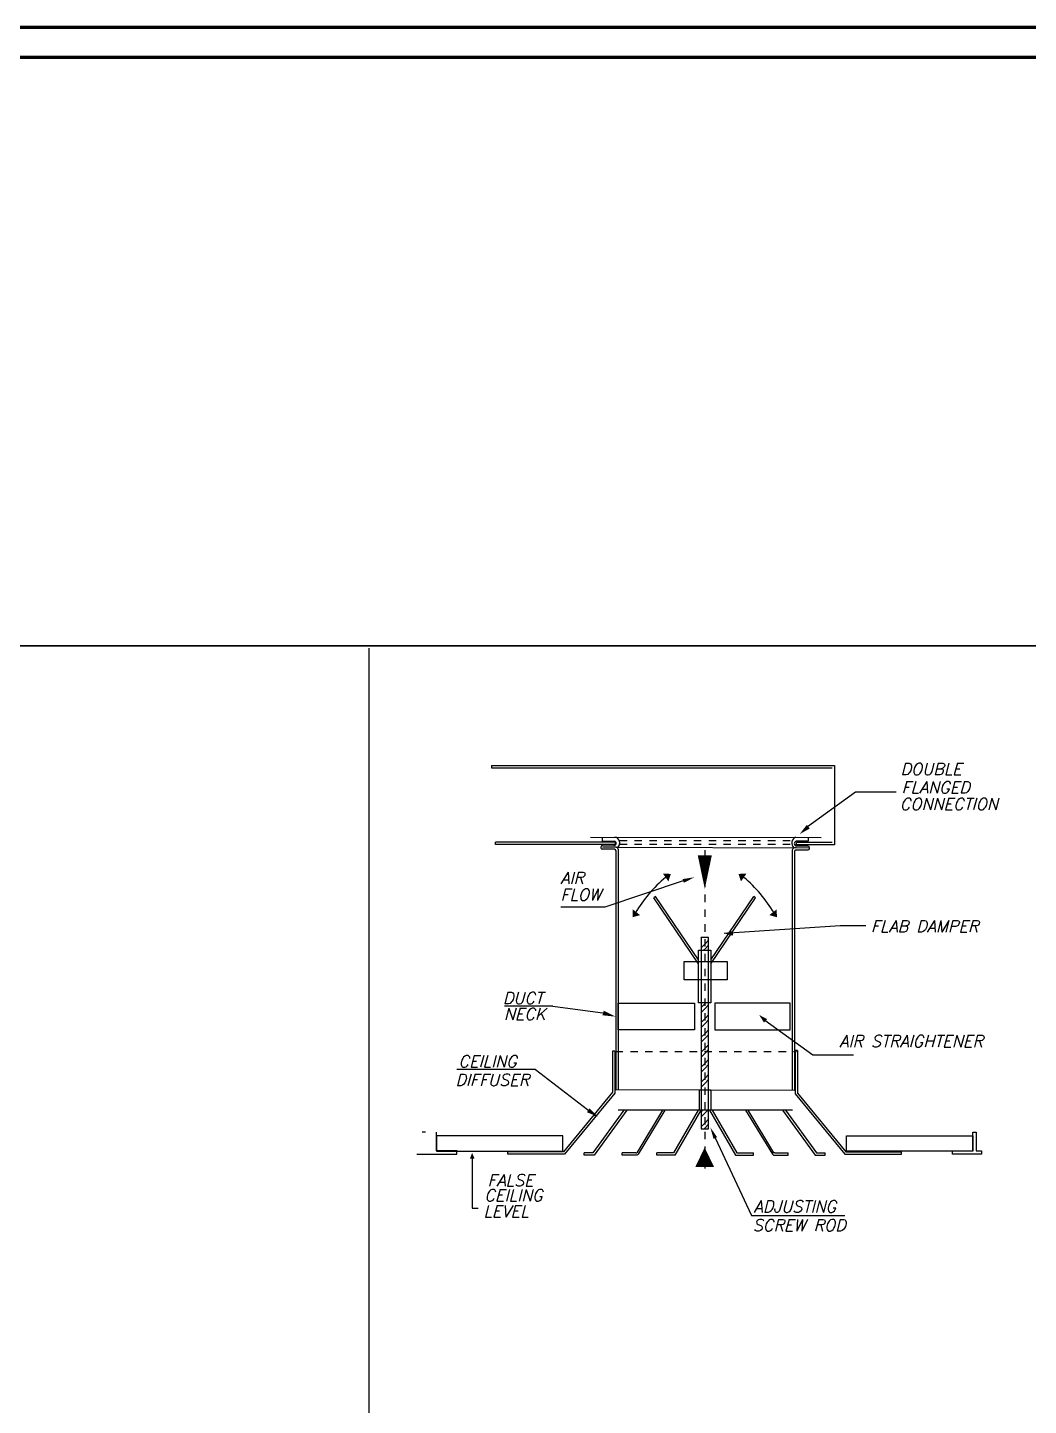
# Model space of a CAD drawing. Extents: x 594 to 813, y 174 to 240.
# Drawn here: x 607.69 to 621.2, y 221.91 to 240.49 of the extents above; entities that cross this region are included whole.
import ezdxf

# ---------------------------------------------------------------- set-up
doc = ezdxf.new("R2010")
doc.units = 0
doc.header["$MEASUREMENT"] = 0
doc.linetypes.add('CENTER', pattern=[50.8, 31.75, -6.35, 6.35, -6.35])
doc.linetypes.add('DASHED', pattern=[19.05, 12.7, -6.35])
doc.layers.get('0').update_dxf_attribs({"linetype": 'CONTINUOUS', "lineweight": 30})
for name, color, linetype, lineweight in [('AC.REF(S). PIPING', 3, 'CONTINUOUS', 30), ('UG-BORDER', 20, 'CONTINUOUS', 80), ('Wall', 5, 'CONTINUOUS', 30)]:
    doc.layers.add(name, color=color, linetype=linetype, lineweight=lineweight)
doc.styles.add('ROMANC', font='italict.shx')

# ---------------------------------------------------------------- blocks, each defined once
blk = doc.blocks.new('*X224')
at = {"color": 0}
for p, q in [((7.46, 3.536), (7.466, 3.541)), ((7.46, 3.324), (7.538, 3.401)), ((7.514, 3.272), (7.538, 3.295)), ((7.538, 3.401), (7.621, 3.485)), ((7.538, 3.295), (7.621, 3.378)), ((7.46, 2.051), (7.538, 2.128)), ((7.538, 2.128), (7.556, 2.146)), ((7.538, 2.022), (7.621, 2.106)), ((7.46, 1.945), (7.538, 2.022)), ((7.46, 1.733), (7.538, 1.81)), ((7.538, 1.81), (7.621, 1.894)), ((7.538, 1.704), (7.621, 1.787)), ((7.46, 1.627), (7.538, 1.704)), ((7.46, 1.415), (7.538, 1.492)), ((7.538, 1.492), (7.621, 1.575)), ((7.538, 1.386), (7.621, 1.469)), ((7.46, 1.309), (7.538, 1.386)), ((7.538, 1.174), (7.621, 1.257)), ((7.46, 1.096), (7.538, 1.174)), ((7.46, 0.99), (7.538, 1.068)), ((7.538, 1.068), (7.621, 1.151)), ((7.538, 0.856), (7.621, 0.939)), ((7.46, 0.778), (7.538, 0.856)), ((7.46, 0.672), (7.538, 0.749)), ((7.538, 0.749), (7.621, 0.833)), ((7.538, 0.537), (7.621, 0.621)), ((7.46, 0.46), (7.538, 0.537)), ((7.46, 0.354), (7.538, 0.431)), ((7.538, 0.431), (7.621, 0.515)), ((7.612, 0.293), (7.621, 0.303)), ((7.46, -0.176), (7.495, -0.141)), ((7.46, -0.282), (7.538, -0.205)), ((7.538, -0.205), (7.602, -0.141)), ((7.46, -0.495), (7.538, -0.417)), ((7.522, -0.539), (7.538, -0.523)), ((7.538, -0.417), (7.621, -0.334)), ((7.538, -0.523), (7.621, -0.44))]:
    blk.add_line(p, q, dxfattribs=at)
blk = doc.blocks.new('A$C5DD3573E')
at = {"color": 7}
blk.add_line((-43998.318, -27.438), (-43998.318, -36662.196), dxfattribs=at)
at = {"color": 5}
for p, q in [((-42629.505, -1335.947), (-38807.104, -1335.947)), ((-42629.505, -1362.083), (-38833.24, -1362.083)), ((-38807.104, -1335.947), (-38807.104, -2218.829)), ((-41526.539, -2133.037), (-38954.043, -2136.278)), ((-41394.143, -2133.204), (-41394.143, -2180.008)), ((-39098.418, -2136.097), (-39098.418, -2180.008)), ((-41248.76, -2188.207), (-42584.02, -2188.207)), ((-41248.76, -2214.343), (-42584.02, -2214.343)), ((-41258.839, -2268.409), (-41395.018, -2268.409)), ((-41394.194, -2180.008), (-41261.061, -2180.008)), ((-41240.928, -2247.48), (-41391.528, -2247.48)), ((-41262.044, -2224.19), (-41387.127, -2224.19)), ((-41242.627, -2283.13), (-41242.627, -4946.61)), ((-41240.928, -2247.48), (-39088.338, -2252.597)), ((-41216.491, -2269.75), (-41216.491, -4946.733)), ((-39276.714, -2278.602), (-39276.714, -4955.923)), ((-39250.578, -2293.928), (-39250.578, -4956.047)), ((-39233.722, -2276.01), (-39097.542, -2276.01)), ((-39098.367, -2180.008), (-39231.499, -2180.008)), ((-39230.516, -2231.791), (-39105.433, -2231.791)), ((-38833.24, -2192.693), (-39230.49, -2192.693)), ((-38807.104, -2218.829), (-39230.49, -2218.829)), ((-41242.627, -4946.61), (-39250.578, -4956.047)), ((-43364.992, -5421.187), (-43401.502, -5421.187)), ((-43243.081, -5632.421), (-43243.081, -5421.187)), ((-37262.79, -5421.187), (-37226.28, -5421.187)), ((-37262.79, -5632.421), (-37262.79, -5421.187)), ((-37226.28, -5421.187), (-37226.28, -5632.421)), ((-43462.993, -5668.907), (-43014.41, -5668.907)), ((-43014.41, -5668.907), (-43014.41, -5632.421)), ((-37491.461, -5668.907), (-37491.461, -5632.421)), ((-37164.789, -5668.907), (-37491.461, -5668.907)), ((-37226.28, -5632.421), (-37164.789, -5632.421)), ((-37164.789, -5632.421), (-37164.789, -5668.907))]:
    blk.add_line(p, q, dxfattribs=at)
for p, q in [((-42629.505, -1335.947), (-42629.505, -1362.083)), ((-42584.02, -2214.343), (-42584.02, -2188.207)), ((-41248.76, -2214.343), (-41248.76, -2188.207)), ((-39230.49, -2219.811), (-39230.49, -2193.675)), ((-40491.608, -2622.453), (-41365.478, -2913.546)), ((-41365.478, -2913.546), (-41856.484, -2913.546)), ((-40799.308, -2796.203), (-40820.936, -2810.876)), ((-39684.935, -2810.876), (-39706.564, -2796.203)), ((-41947.236, -4019.431), (-42482.908, -4019.431)), ((-41255.058, -4520.852), (-41281.194, -4520.852)), ((-41255.058, -4520.852), (-41255.058, -4987.389)), ((-39243.928, -4513.396), (-39243.928, -4995.754)), ((-39217.792, -4513.396), (-39243.928, -4513.396)), ((-42140.546, -4723.967), (-43017.54, -4723.967)), ((-41255.058, -4987.389), (-41263.271, -4997.366)), ((-40134.412, -5487.782), (-39731.658, -6352.059)), ((-43012.489, -5632.421), (-43243.081, -5632.421)), ((-41828.323, -5642.704), (-42447.567, -5642.704)), ((-42447.567, -5668.84), (-42447.567, -5642.704)), ((-38677.549, -5642.704), (-38058.305, -5642.704)), ((-38058.305, -5668.84), (-38058.305, -5642.704)), ((-37493.383, -5632.421), (-37262.79, -5632.421)), ((-39731.658, -6352.059), (-38690.422, -6352.059))]:
    blk.add_line(p, q)
at = {"color": 2}
for p, q in [((-38572.19, -1634.131), (-39106.634, -2020.489)), ((-38117.344, -1634.131), (-38572.19, -1634.131)), ((-38740.574, -3121.717), (-40034.193, -3208.564)), ((-38456.295, -3121.717), (-38740.574, -3121.717)), ((-41947.236, -4019.431), (-41363.787, -4097.172)), ((-39047.594, -4564.878), (-39582.038, -4178.52)), ((-41281.194, -4520.852), (-41281.194, -4978.016)), ((-39217.792, -4513.396), (-39217.792, -4986.381)), ((-38592.749, -4564.878), (-39047.594, -4564.878)), ((-42140.546, -4723.967), (-41462.129, -5243.392)), ((-41281.194, -4978.016), (-41828.323, -5642.704)), ((-41289.407, -5029.118), (-41815.985, -5668.84)), ((-41255.058, -4987.389), (-41289.407, -5029.118)), ((-39243.928, -4995.754), (-38689.887, -5668.84)), ((-39217.792, -4986.381), (-38677.549, -5642.704)), ((-41153.652, -5178.506), (-41499.05, -5654.067)), ((-41121.35, -5178.506), (-41485.731, -5680.203)), ((-40722.136, -5178.506), (-41010.786, -5654.067)), ((-40698.46, -5178.506), (-40996.076, -5668.84)), ((-40324.91, -5178.506), (-40601.586, -5654.067)), ((-40294.673, -5178.506), (-40586.554, -5680.203)), ((-40199.828, -5178.506), (-39907.946, -5680.203)), ((-40169.59, -5178.506), (-39892.914, -5654.067)), ((-39796.04, -5178.506), (-39498.424, -5668.84)), ((-39772.364, -5178.506), (-39483.714, -5654.067)), ((-39384.522, -5178.506), (-39020.141, -5680.203)), ((-39352.22, -5178.506), (-39006.821, -5654.067)), ((-41815.985, -5668.84), (-42447.567, -5668.84)), ((-41499.05, -5654.067), (-41594.731, -5654.067)), ((-41594.731, -5680.203), (-41594.731, -5654.067)), ((-41485.731, -5680.203), (-41594.731, -5680.203)), ((-41022.157, -5654.067), (-41173.998, -5654.067)), ((-41173.998, -5680.203), (-41173.998, -5654.067)), ((-41007.447, -5680.203), (-41173.998, -5680.203)), ((-41022.157, -5654.067), (-41010.784, -5654.067)), ((-40996.076, -5668.84), (-41006.358, -5680)), ((-40601.586, -5654.067), (-40787.38, -5654.067)), ((-40787.38, -5680.203), (-40787.38, -5654.067)), ((-40586.554, -5680.203), (-40787.38, -5680.203)), ((-39907.946, -5680.203), (-39707.121, -5680.203)), ((-39892.914, -5654.067), (-39707.121, -5654.067)), ((-39707.121, -5680.203), (-39707.121, -5654.067)), ((-39487.053, -5680.203), (-39498.424, -5668.84)), ((-39487.053, -5680.203), (-39320.502, -5680.203)), ((-39472.343, -5654.067), (-39483.714, -5654.067)), ((-39472.343, -5654.067), (-39320.502, -5654.067)), ((-39320.502, -5680.203), (-39320.502, -5654.067)), ((-39020.141, -5680.203), (-38911.141, -5680.203)), ((-39006.821, -5654.067), (-38911.141, -5654.067)), ((-38911.141, -5680.203), (-38911.141, -5654.067)), ((-38689.887, -5668.84), (-38058.305, -5668.84)), ((-42845.557, -5701.226), (-42845.557, -6269.399)), ((-42845.557, -6269.399), (-42777.33, -6269.399))]:
    blk.add_line(p, q, dxfattribs=at)
at = {"color": 2, "linetype": 'CENTER'}
for p, q in [((-41200.075, -2171.973), (-39292.182, -2171.973)), ((-41200.075, -2211.901), (-39292.182, -2211.901)), ((-40252.936, -2278.602), (-40252.936, -5826.224))]:
    blk.add_line(p, q, dxfattribs=at)
at = {"color": 3}
for p, q in [((-40321.163, -3547.545), (-40820.936, -2810.876)), ((-40321.163, -3500.991), (-40799.308, -2796.203)), ((-40184.709, -3500.991), (-39706.564, -2796.203)), ((-40184.709, -3547.545), (-39684.935, -2810.876)), ((-40293.36, -3253.467), (-40293.36, -5386.545)), ((-40209.324, -3253.467), (-40293.36, -3253.467)), ((-40209.324, -5386.545), (-40209.324, -3253.467)), ((-41218.158, -5172.598), (-39273.321, -5172.598)), ((-40293.36, -5386.545), (-40209.324, -5386.545))]:
    blk.add_line(p, q, dxfattribs=at)
at = {"color": 3, "linetype": 'DASHED'}
blk.add_line((-41246.97, -4524.756), (-39230.103, -4524.756), dxfattribs=at)
at = {"color": 2}
for points in [[(-39098.174, -2017.257, 52.272, 0, 0), (-39193.256, -2100.744, 52.272, 0, 0)], [(-39938.647, -3205.355, 52.272, 0, 0), (-40036.167, -3207.575, 52.272, 0, 0)], [(-41385.279, -4094.546, 52.272, 0, 0), (-41246.226, -4134.898, 52.272, 0, 0)], [(-39573.578, -4181.752, 52.272, 0, 0), (-39645.137, -4116.347, 52.272, 0, 0)], [(-41551.094, -5178.466, 52.272, 0, 0), (-41444.569, -5250.092, 52.272, 0, 0)], [(-40252.943, -5810.694, 209.088, 0, 0), (-40252.943, -5592.866, 0, 0, 0)], [(-42844.579, -5719.075, 52.272, 0, 0), (-42845.472, -5652.788, 52.272, 0, 0)]]:
    blk.add_lwpolyline(points, format="xyseb", dxfattribs=at)
at = {"color": 3}
for points in [[(-40251.551, -2710.8, 0, 156.816, 0), (-40251.551, -2336.491, 156.816, 156.816, 0)], [(-40629.323, -2543.171, 0, 104.544, 0), (-40687.299, -2584.555, 104.544, 104.544, 0)], [(-39875.633, -2543.171, 0, 104.544, 0), (-39817.657, -2584.555, 104.544, 104.544, 0)], [(-41057.561, -3027.188, 0, 104.544, 0), (-41013.911, -2970.898, 104.544, 104.544, 0)], [(-39447.396, -3027.188, 0, 104.544, 0), (-39491.046, -2970.898, 104.544, 104.544, 0)]]:
    blk.add_lwpolyline(points, format="xyseb", dxfattribs=at)
for points in [[(-40480.359, -3519.438), (-40002.771, -3519.438), (-40002.771, -3723.981), (-40480.359, -3723.981)], [(-40321.163, -3394.44), (-40184.709, -3394.44), (-40184.709, -3982.629), (-40321.163, -3982.629)], [(-41215.494, -3985.341), (-40366.647, -3985.341), (-40366.647, -4280.791), (-41215.494, -4280.791)], [(-39298.057, -3985.341), (-40139.224, -3985.341), (-40139.224, -4280.791), (-39298.057, -4280.791)], [(-40309.791, -4951.236), (-40184.709, -4951.236), (-40184.709, -5178.506), (-40309.791, -5178.506)], [(-41833.525, -5462.593), (-43243.547, -5462.593), (-43243.547, -5633.045), (-41833.525, -5633.045)], [(-38672.347, -5462.593), (-37262.325, -5462.593), (-37262.325, -5633.045), (-38672.347, -5633.045)]]:
    blk.add_lwpolyline(points, close=True, dxfattribs=at)
blk.add_lwpolyline([(-41833.525, -5462.593), (-43243.547, -5462.593), (-43243.547, -5633.045), (-41833.525, -5633.045)], close=True)
at = {"color": 5}
for centre, radius, start, end in [((-41263.311, -2196.644), 63.943, 307.9388734, 81.634141), ((-39214.711, -2199.763), 68.056, 110.4058959, 230.3854837), ((-41387.716, -2247.322), 22.316, 93.5929788, 250.9003959), ((-41261.29, -2202.71), 22.703, 261.6584631, 89.4217986), ((-41259.369, -2285.796), 17.395, 358.2529881, 88.2529881), ((-41245.244, -2276.759), 29.595, 13.700276, 81.6139958), ((-39242.896, -2286.021), 34.623, 74.8295248, 167.6271418), ((-39227.441, -2206.238), 26.542, 98.7944765, 268.8444458), ((-39233.191, -2293.397), 17.395, 91.7470119, 181.7470119), ((-39104.844, -2254.923), 22.316, 289.0996041, 86.4070212)]:
    blk.add_arc(centre, radius, start, end, dxfattribs=at)
at = {"color": 2}
for centre, start, end in [((-39735.184, -3734.007), 129.6356619, 149.626614), ((-40769.772, -3734.007), 30.373386, 50.3643381)]:
    blk.add_arc(centre, 1494.721, start, end, dxfattribs=at)
for points in [[(-40498.491, -2601.789), (-40484.725, -2643.117), (-40367.626, -2581.153)], [(-40154.154, -5496.982), (-40114.67, -5478.582), (-40189.61, -5369.332)]]:
    blk.add_solid(points)
at = {"layer": 'Wall', "linetype": 'Continuous', "const_width": 19.2}
blk.add_lwpolyline([(0, 0), (-56085.494, 0), (-56085.494, -36662.196), (0, -36662.196)], close=True, dxfattribs=at)
blk.add_lwpolyline([(0, 0), (-56085.494, 0), (-56085.494, -36662.196), (0, -36662.196)], close=True, dxfattribs=at)
at = {"color": 3, "xscale": 522.7198281652363, "yscale": 522.7198281652363, "zscale": 522.7198281652363}
blk.add_blockref('*X224', (-44193.037, -5104.643), dxfattribs=at)
at = {"color": 3, "style": 'ROMANC'}
for s, height, p in [('DOUBLE', 130.68, (-38069.676, -1439.923)), ('FLANGED', 130.68, (-38058.305, -1644.465)), ('CONNECTION', 130.68, (-38077.284, -1830.81)), ('AIR', 130.68, (-41862.035, -2653.276)), ('FLOW', 130.68, (-41862.035, -2840.431)), ('FLAB DAMPER', 130.67996, (-38399.439, -3192.75)), ('DUCT', 130.68, (-42503.271, -3993.786)), ('NECK', 130.68, (-42491.9, -4171.431)), ('AIR STRAIGHTENER', 130.67996, (-38751.945, -4473.97)), ('CEILING', 130.68, (-42998.071, -4699.781)), ('DIFFUSER', 130.68, (-43032.184, -4905.782)), ('FALSE', 130.68, (-42674.989, -6024.245)), ('CEILING', 130.68, (-42709.103, -6191.469)), ('LEVEL', 130.68, (-42720.474, -6370.056)), ('ADJUSTING', 130.68, (-39707.121, -6316.951)), ('SCREW ROD', 130.68, (-39716.873, -6525.725))]:
    blk.add_text(s, height=height, dxfattribs=at).set_placement(p)

msp = doc.modelspace()

# ---------------------------------------------------------------- linework, layer by layer
at = {"layer": 'UG-BORDER', "color": 7}
for p, q in [((690.152, 240.494), (594.152, 240.494)), ((689.748, 240.09), (594.557, 240.09))]:
    msp.add_line(p, q, dxfattribs=at)

# ---------------------------------------------------------------- block references
at = {"layer": 'AC.REF(S). PIPING', "linetype": 'Continuous', "xscale": 0.0012099999999862, "yscale": 0.0012099999999862, "zscale": 0.0012099999999862}
msp.add_blockref('A$C5DD3573E', (665.535, 232.156), dxfattribs=at)

doc.saveas('drawing.dxf')
